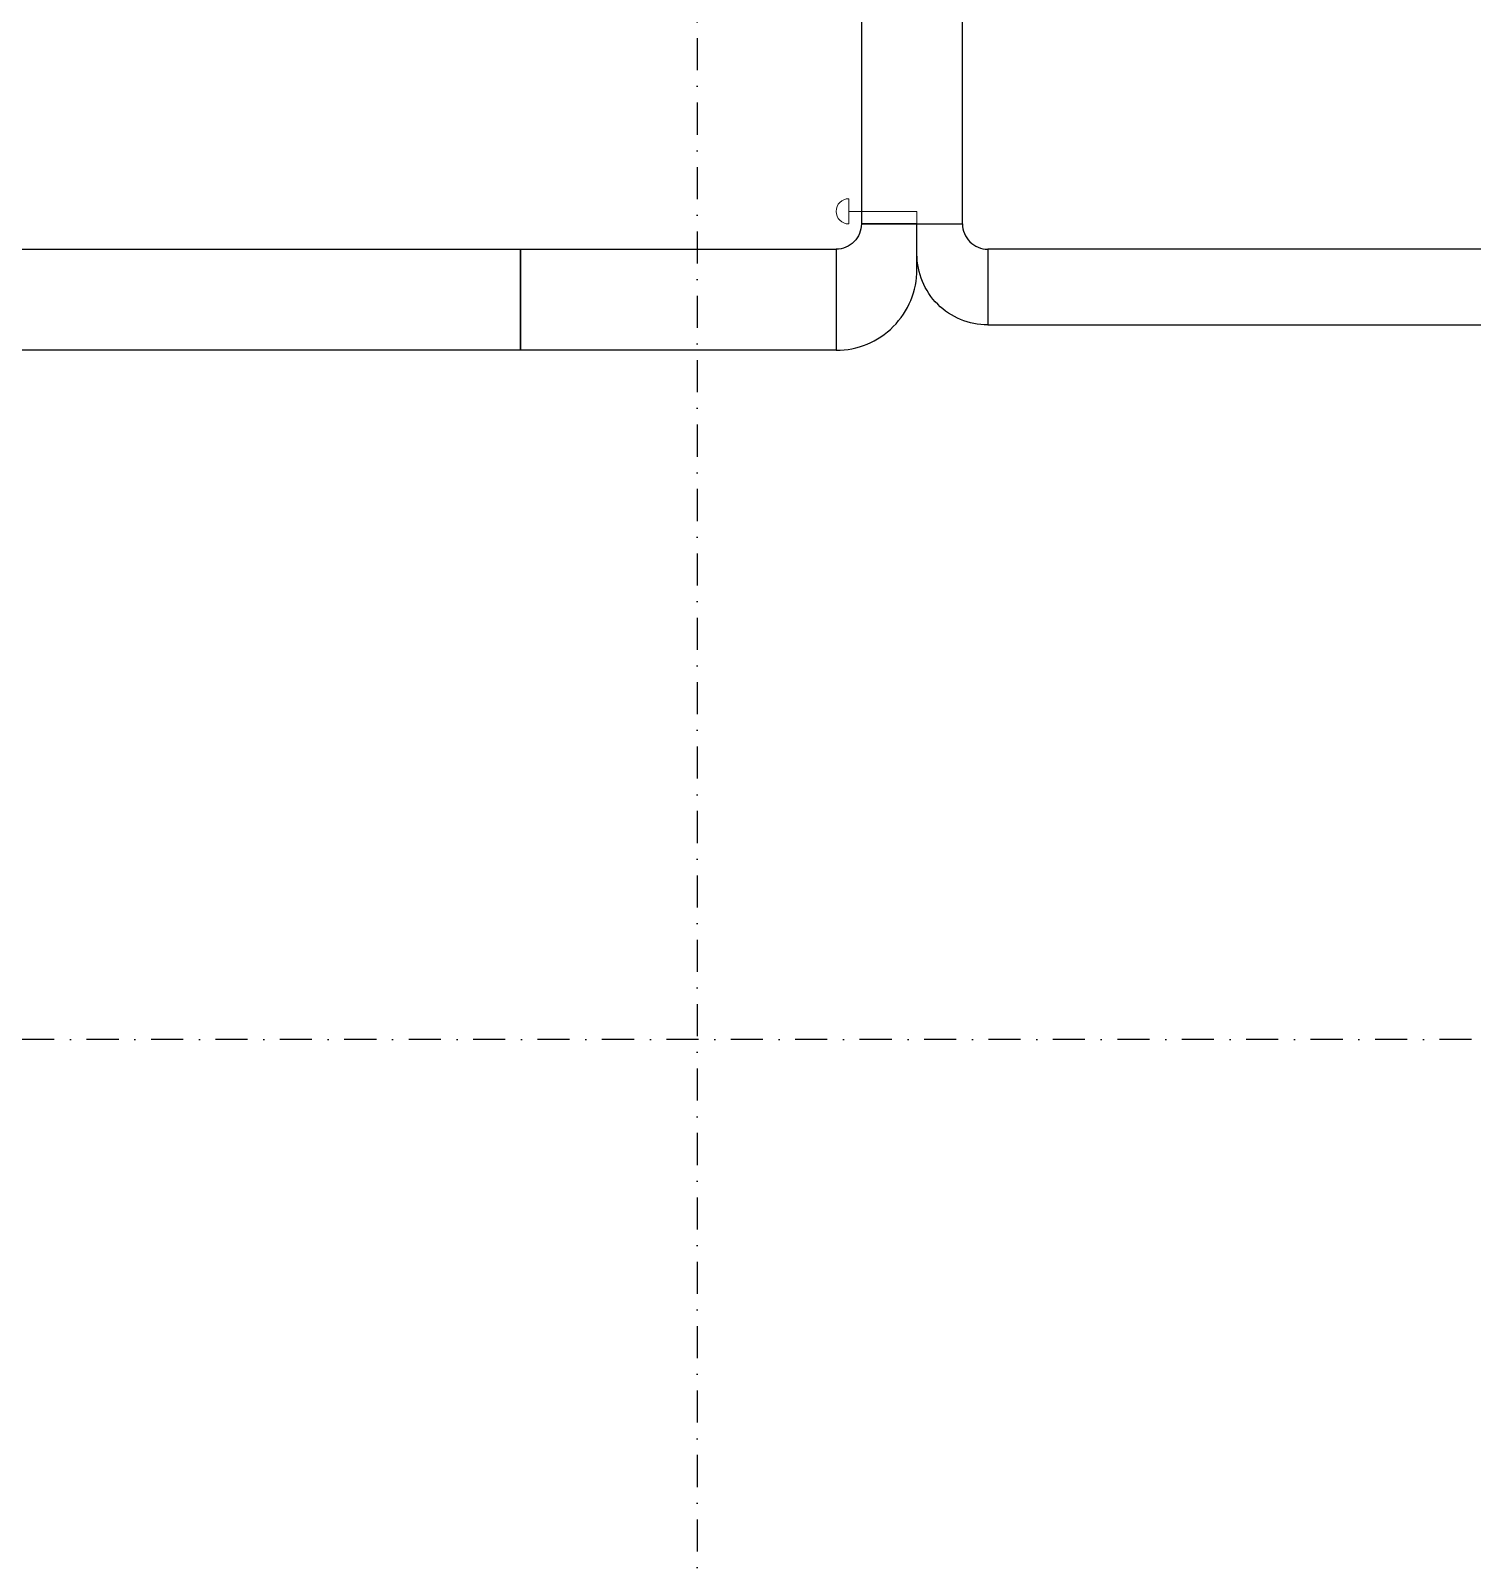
# Model space of a CAD drawing. Header units: inches. Extents: x -772 to 6765, y -813 to 4093.
# Drawn here: x 586 to 1157, y -207 to 400 of the extents above; entities that cross this region are included whole.
import ezdxf

# ---------------------------------------------------------------- set-up
doc = ezdxf.new("R2010")
doc.units = ezdxf.units.IN
doc.header["$MEASUREMENT"] = 0
doc.linetypes.add('DASHDOT', pattern=[25.4, 12.7, -6.35, 0, -6.35])
doc.layers.add('H_STR_Aks', color=250, linetype='DASHDOT')
doc.layers.add('MTY-UFLEME-KANALI', color=20, linetype='Continuous')
doc.layers.add('MTY-UFLEME-KANALI-CAP', color=21, linetype='Continuous', lineweight=0)

# ---------------------------------------------------------------- blocks, each defined once
blk = doc.blocks.new('*U200')
at = {"layer": 'MTY-UFLEME-KANALI-CAP'}
for p, q in [((0, -5), (0, 0)), ((27, -5), (0, -5))]:
    blk.add_line(p, q, dxfattribs=at)
at = {"layer": 'MTY-UFLEME-KANALI-CAP', "linetype": 'ByBlock'}
blk.add_line((27, -10), (27, 0), dxfattribs=at)
blk.add_arc((27, -5), 5, 270, 90, dxfattribs=at)
blk = doc.blocks.new('mekanik')
at = {"layer": 'MTY-UFLEME-KANALI'}
for points in [[(20225, 7553.31), (20185, 7553.31), (20185, 7162.94), (20225, 7162.94)], [(20050.1, 7152.94), (20050.1, 7112.94), (19531.31, 7112.94), (19531.31, 7152.94)], [(20050.1, 7112.94), (20050.1, 7152.94), (20175, 7152.94), (20175, 7112.94)], [(20535, 7122.94), (20535, 7152.94), (20235, 7152.94), (20235, 7122.94)]]:
    blk.add_lwpolyline(points, close=True, dxfattribs=at)
for points in [[(20175, 7152.94), (20175, 7112.94), (20175, 7112.94, 0.414214), (20207, 7144.94), (20207, 7162.94), (20185, 7162.94, -0.414214), (20175, 7152.94)], [(20235, 7152.94), (20235, 7122.94), (20235, 7122.94, -0.414214), (20207, 7150.94), (20207, 7162.94), (20225, 7162.94, 0.414214), (20235, 7152.94)]]:
    blk.add_lwpolyline(points, format="xyb", close=True, dxfattribs=at)
at = {"layer": 'MTY-UFLEME-KANALI-CAP', "rotation": 180}
blk.add_blockref('*U200', (20207, 7162.94), dxfattribs=at)

msp = doc.modelspace()

# ---------------------------------------------------------------- linework, layer by layer
at = {"layer": 'H_STR_Aks'}
for p, q in [((850, 4043), (850, -712.77)), ((6664.51, 0), (-659.05, 0))]:
    msp.add_line(p, q, dxfattribs=at)

# ---------------------------------------------------------------- block references
msp.add_blockref('mekanik', (-19270, -6840))

doc.saveas('drawing.dxf')
